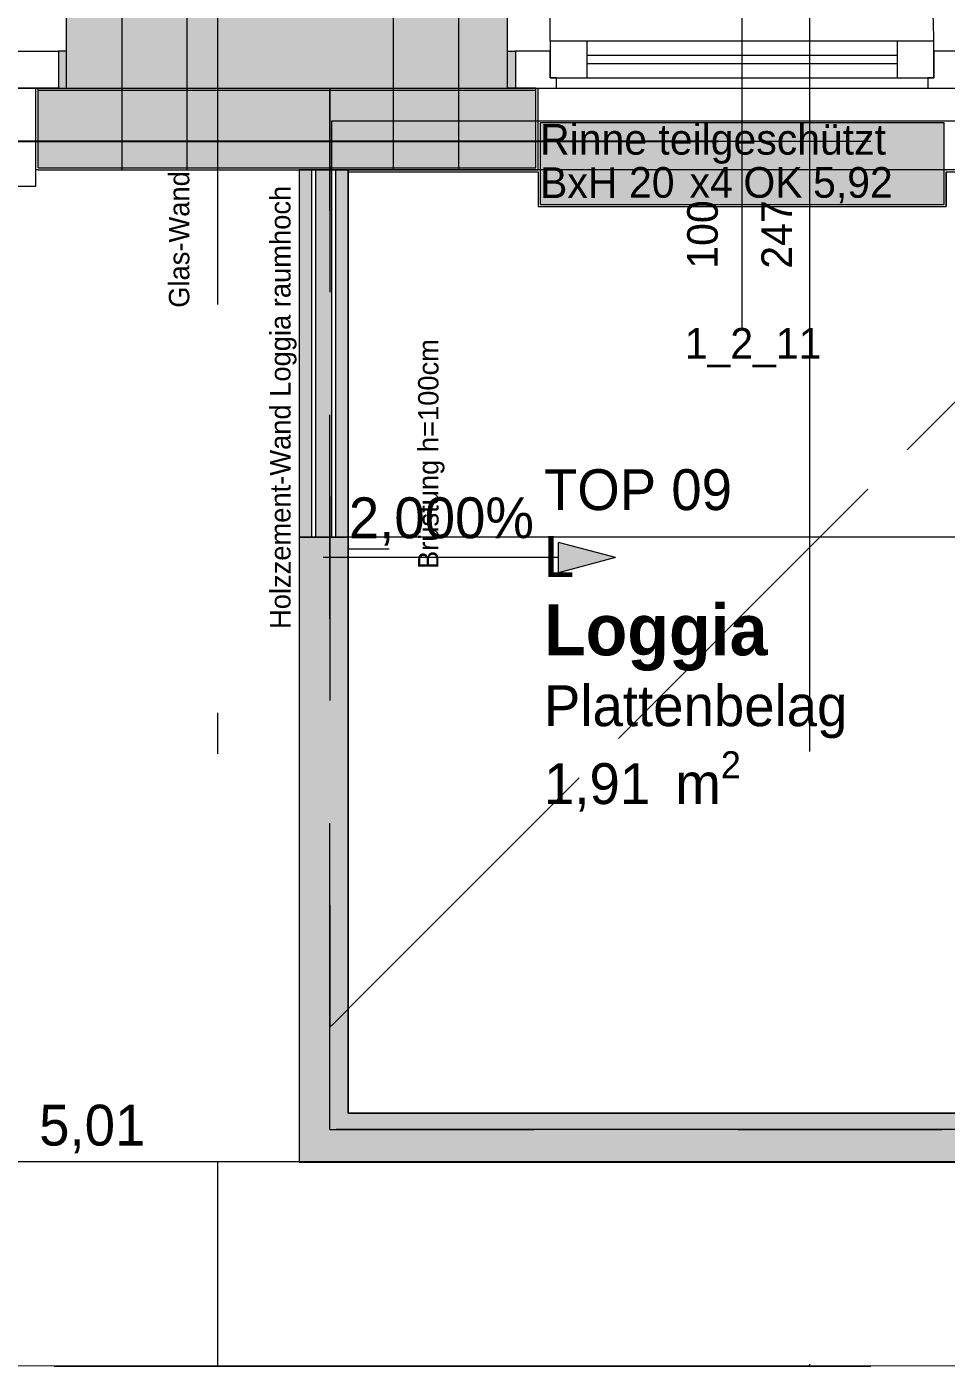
# Model space of a CAD drawing. Header units: metres. Extents: x -4 to 206, y -18 to 45.
# Drawn here: x 2.532 to 4.785, y -18 to -14.72 of the extents above; entities that cross this region are included whole.
import ezdxf

# ---------------------------------------------------------------- set-up
doc = ezdxf.new("R2010")
doc.units = ezdxf.units.M
doc.header["$MEASUREMENT"] = 0
doc.set_wipeout_variables(frame=1)
for name, pattern in [('Achse', [0.004, 0.002, -0.001, 0, -0.001]), ('Baufluchtlinie', [0.013, 0.008, -0.005]), ('Punkt 1_1', [0.075, 0.025, -0.05]), ('Schnittlinie', [0.006, 0.003, -0.0015, 0, -0.0015]), ('UNSICHTBAR', [0.4, 0, -0.4]), ('Untersicht', [0.001, 0.0005, -0.0005]), ('Wipeout_Contour', [1, 0, -1])]:
    doc.linetypes.add(name, pattern=pattern)
for name, color, linetype in [('2._2.Stock PP STG1_4_000 Achsraster', 7, 'Continuous'), ('2._2.Stock PP STG1_4_110 Wand Aussen', 7, 'Continuous'), ('2._2.Stock PP STG1_4_140 Brüstung', 7, 'Continuous'), ('2._2.Stock PP STG1_4_210 Decke', 7, 'Continuous'), ('2._2.Stock PP STG1_4_220 Bodenaufbau - Außen_ Gefälle', 7, 'Continuous'), ('2._2.Stock PP STG1_4_221 Bodenaufbau - Abdichtung', 7, 'Continuous'), ('2._2.Stock PP STG1_4_221 Bodenaufbau - Terrassenbelag', 7, 'Continuous'), ('2._2.Stock PP STG1_4_520 Fixeinbauten', 7, 'Continuous'), ('2._2.Stock PP STG1_4_611 Entwässerung', 7, 'Continuous'), ('2._2.Stock PP STG1_4_810 Raum', 7, 'Continuous'), ('2._2.Stock PP STG1_4_815 Raumbegrenzung', 7, 'Continuous'), ('2._2.Stock PP STG1_4_851 Marker Schnitt', 7, 'Continuous'), ('2._2.Stock PP STG1_4_915 Allgemein Beschriftung.x', 7, 'Continuous'), ('2._2.Stock PP STG1_4_950 Polierplan Bemaßung', 7, 'Continuous'), ('2._2.Stock PP STG1_4_955 Polierplan Beschriftung', 7, 'Continuous'), ('2._2.Stock PP STG1_4_Neubau_140 Geländer transparent', 7, 'Continuous'), ('2._2.Stock PP STG1_4_Neubau_840 Baulinien', 7, 'Continuous')]:
    doc.layers.add(name, color=color, linetype=linetype)
doc.styles.add('ERSTELLTER_STIL_2', font='')
doc.styles.add('ERSTELLTER_STIL_6', font='')
doc.styles.get('ERSTELLTER_STIL_2').set_extended_font_data('Eurostile')
doc.styles.get('ERSTELLTER_STIL_6').set_extended_font_data('Eurostile', bold=True)

msp = doc.modelspace()

# ---------------------------------------------------------------- hatches: boundary and pattern name
at = {"layer": '2._2.Stock PP STG1_4_110 Wand Aussen', "linetype": 'Continuous', "lineweight": 13, "true_color": 0x3f7f02}
msp.add_hatch(color=76, dxfattribs=at).paths.add_polyline_path([(2.63, -14.78), (2.63, -14.87), (3.71, -14.87), (3.71, -14.78), (3.71, -14.69), (2.63, -14.69)])
at = {"layer": '2._2.Stock PP STG1_4_110 Wand Aussen', "linetype": 'Continuous', "lineweight": 13, "true_color": 0xff6400}
for points in [[(2.61, -14.87), (2.63, -14.87), (2.63, -14.78), (2.61, -14.78)], [(3.73, -14.87), (3.73, -14.78), (3.71, -14.78), (3.71, -14.87)], [(3.78, -14.875), (2.56, -14.875), (2.56, -15), (3.78, -15)], [(3.78, -15), (2.56, -15), (2.56, -15.065), (3.78, -15.065)]]:
    msp.add_hatch(color=30, dxfattribs=at).paths.add_polyline_path(points)
at = {"layer": '2._2.Stock PP STG1_4_110 Wand Aussen', "linetype": 'Continuous', "lineweight": 0, "true_color": 0x373737}
msp.add_hatch(color=250, dxfattribs=at).paths.add_polyline_path([(3.78, -14.87), (2.56, -14.87), (2.56, -14.875), (3.78, -14.875)])
at = {"layer": '2._2.Stock PP STG1_4_140 Brüstung', "linetype": 'Continuous', "lineweight": 13, "true_color": 0xff6400}
for points in [[(3.2, -15.07), (3.2, -15.97), (3.23, -15.97), (3.23, -15.07)], [(3.32, -15.97), (3.32, -15.07), (3.29, -15.07), (3.29, -15.97)]]:
    msp.add_hatch(color=30, dxfattribs=at).paths.add_polyline_path(points)
at = {"layer": '2._2.Stock PP STG1_4_140 Brüstung', "linetype": 'Continuous', "lineweight": 13, "true_color": 0xb85600}
msp.add_hatch(color=32, dxfattribs=at).paths.add_polyline_path([(3.24, -15.07), (3.24, -15.97), (3.28, -15.97), (3.28, -15.07)])
at = {"layer": '2._2.Stock PP STG1_4_611 Entwässerung', "linetype": 'Continuous', "lineweight": 13, "true_color": 0x3f7f02}
msp.add_hatch(color=76, dxfattribs=at).paths.add_polyline_path([(3.79, -15.155), (4.78, -15.155), (4.78, -14.955), (3.79, -14.955)])
at = {"layer": '2._2.Stock PP STG1_4_950 Polierplan Bemaßung', "linetype": 'Continuous', "lineweight": 13, "true_color": 0x6c6cff}
msp.add_hatch(color=171, dxfattribs=at).paths.add_polyline_path([(3.975, -16.02), (3.835, -15.9825), (3.835, -16.0575)])

# ---------------------------------------------------------------- linework, layer by layer
at = {"layer": '2._2.Stock PP STG1_4_000 Achsraster', "color": 5, "linetype": 'Achse', "lineweight": 0, "ltscale": 1000}
for p, q in [((3, 3), (3, -18)), ((-1.5, -15), (21, -15)), ((-1.5, -18), (21, -18))]:
    msp.add_line(p, q, dxfattribs=at)
at = {"layer": '2._2.Stock PP STG1_4_110 Wand Aussen', "color": 8, "linetype": 'Continuous', "lineweight": 0, "ltscale": 1000}
msp.add_line((3.815, -14.755), (3.815, -13.815), dxfattribs=at)
at = {"layer": '2._2.Stock PP STG1_4_110 Wand Aussen', "color": 7, "linetype": 'Continuous', "lineweight": 18, "ltscale": 1000}
for p, q in [((2.63, -14.78), (2.63, -14.69)), ((2.63, -14.78), (2.63, -14.69)), ((3.71, -14.78), (3.71, -14.69)), ((3.71, -14.78), (3.71, -14.69)), ((2.63, -14.87), (2.63, -14.78)), ((2.63, -14.87), (2.63, -14.78)), ((2.63, -14.87), (2.63, -14.78)), ((3.71, -14.87), (3.71, -14.78)), ((3.71, -14.87), (3.71, -14.78)), ((3.71, -14.87), (3.71, -14.78)), ((2.63, -14.87), (3.71, -14.87))]:
    msp.add_line(p, q, dxfattribs=at)
at = {"layer": '2._2.Stock PP STG1_4_110 Wand Aussen', "color": 7, "linetype": 'Continuous', "lineweight": 13, "ltscale": 1000}
for p, q in [((4.285, -15.4591), (4.285, -14.69)), ((3.905, -14.755), (3.815, -14.755)), ((3.815, -14.755), (3.815, -14.845)), ((4.665, -14.755), (3.905, -14.755)), ((3.905, -14.845), (3.905, -14.755)), ((4.755, -14.755), (4.665, -14.755)), ((4.665, -14.755), (4.665, -14.845)), ((4.755, -14.845), (4.755, -14.755)), ((2.51, -14.78), (2.61, -14.78)), ((2.61, -14.78), (2.61, -14.87)), ((3.815, -14.78), (3.73, -14.78)), ((3.73, -14.78), (3.73, -14.87)), ((3.815, -14.845), (3.815, -14.78)), ((4.665, -14.79), (3.905, -14.79)), ((4.84, -14.78), (4.755, -14.78)), ((4.755, -14.78), (4.755, -14.845)), ((3.905, -14.81), (4.665, -14.81)), ((3.83, -14.845), (3.815, -14.845)), ((3.815, -14.845), (3.905, -14.845)), ((3.83, -14.87), (3.83, -14.845)), ((3.905, -14.845), (4.665, -14.845)), ((4.665, -14.845), (4.755, -14.845)), ((4.755, -14.845), (4.74, -14.845)), ((4.74, -14.845), (4.74, -14.87)), ((2.61, -14.87), (2.51, -14.87)), ((2.555, -14.875), (2.555, -14.87)), ((2.56, -14.87), (2.555, -14.87)), ((2.56, -14.87), (2.555, -14.87)), ((2.56, -14.87), (2.555, -14.87)), ((2.555, -14.875), (2.555, -14.87)), ((2.555, -15), (2.555, -14.875)), ((2.555, -15), (2.555, -14.875)), ((2.56, -14.87), (2.63, -14.87)), ((2.56, -15.065), (2.56, -14.87)), ((2.56, -14.87), (2.63, -14.87)), ((2.56, -14.87), (2.63, -14.87)), ((2.56, -14.875), (3.78, -14.875)), ((3.78, -14.87), (3.71, -14.87)), ((3.78, -14.87), (3.71, -14.87)), ((3.78, -14.87), (3.71, -14.87)), ((3.73, -14.87), (3.83, -14.87)), ((3.78, -14.87), (3.785, -14.87)), ((3.78, -15.065), (3.78, -14.87)), ((3.78, -14.87), (3.785, -14.87)), ((3.78, -14.87), (3.785, -14.87)), ((3.785, -14.875), (3.785, -14.87)), ((3.785, -14.875), (3.785, -14.87)), ((3.785, -15), (3.785, -14.875)), ((3.785, -15), (3.785, -14.875)), ((3.83, -14.87), (4.74, -14.87)), ((4.74, -14.87), (4.84, -14.87)), ((2.555, -15.065), (2.555, -15)), ((2.555, -15.065), (2.555, -15)), ((3.785, -15.065), (3.785, -15)), ((3.785, -15.065), (3.785, -15)), ((2.555, -15.07), (2.555, -15.065)), ((2.555, -15.07), (2.555, -15.065)), ((2.56, -15.07), (2.555, -15.07)), ((2.555, -15.11), (2.555, -15.07)), ((2.56, -15.065), (3.78, -15.065)), ((3.78, -15.07), (3.785, -15.07)), ((3.785, -15.07), (3.785, -15.065)), ((3.785, -15.07), (3.785, -15.065)), ((4.785, -15.07), (3.785, -15.07)), ((3.785, -15.07), (3.785, -15.07)), ((1.055, -15.11), (2.555, -15.11))]:
    msp.add_line(p, q, dxfattribs=at)
at = {"layer": '2._2.Stock PP STG1_4_110 Wand Aussen', "color": 1, "linetype": 'Baufluchtlinie', "lineweight": 0, "ltscale": 1000}
msp.add_line((2.56, -15), (3.78, -15), dxfattribs=at)
at = {"layer": '2._2.Stock PP STG1_4_110 Wand Aussen', "color": 8, "linetype": 'Punkt 1_1', "lineweight": 13, "ltscale": 1000}
msp.add_line((4.785, -15.07), (3.785, -15.07), dxfattribs=at)
at = {"layer": '2._2.Stock PP STG1_4_110 Wand Aussen', "color": 7, "linetype": 'Continuous', "lineweight": 13, "ltscale": 1000, "flags": 128}
for points in [[(2.61, -14.87), (2.63, -14.87), (2.63, -14.78), (2.61, -14.78)], [(3.73, -14.87), (3.71, -14.87), (3.71, -14.78), (3.73, -14.78)]]:
    msp.add_lwpolyline(points, close=True, dxfattribs=at)
msp.add_lwpolyline([(2.56, -15.07), (3.78, -15.07)], dxfattribs=at)
at = {"layer": '2._2.Stock PP STG1_4_110 Wand Aussen', "color": 8, "linetype": 'Continuous', "lineweight": 0, "ltscale": 1000}
msp.add_arc((3.815, -14.755), 0.94, 0, 90, dxfattribs=at)
at = {"layer": '2._2.Stock PP STG1_4_110 Wand Aussen', "color": 7, "linetype": 'Continuous', "lineweight": 13, "ltscale": 1000}
msp.add_point((4.785, -15.07), dxfattribs=at)
at = {"layer": '2._2.Stock PP STG1_4_140 Brüstung', "color": 7, "linetype": 'Continuous', "lineweight": 18, "ltscale": 1000}
for p, q in [((3.23, -15.07), (3.23, -15.97)), ((3.24, -15.07), (3.24, -15.97)), ((3.28, -15.97), (3.28, -15.07)), ((3.29, -15.97), (3.29, -15.07))]:
    msp.add_line(p, q, dxfattribs=at)
at = {"layer": '2._2.Stock PP STG1_4_140 Brüstung', "color": 7, "linetype": 'Continuous', "lineweight": 18, "ltscale": 1000, "flags": 128}
for points in [[(3.32, -15.07), (3.2, -15.07)], [(3.2, -15.07), (3.2, -15.97)], [(3.32, -15.97), (3.32, -15.07)], [(3.2, -15.97), (3.32, -15.97)]]:
    msp.add_lwpolyline(points, dxfattribs=at)
at = {"layer": '2._2.Stock PP STG1_4_210 Decke', "color": 7, "linetype": 'Continuous', "lineweight": 13, "ltscale": 1000, "true_color": 0xf4f4f4, "flags": 128}
msp.add_lwpolyline([(3.625, -0.13), (0.1305, -0.13), (0.1845, -14.87), (5.505, -14.87), (5.505, -15.84), (13.475, -15.84), (13.475, -14.87), (18.8055, -14.87), (18.8546, -0.13), (15.325, -0.13), (15.325, -0.53), (12.96, -0.53), (12.96, 0.67), (6.02, 0.67), (6.02, -0.53), (3.625, -0.53)], close=True, dxfattribs=at)
msp.add_lwpolyline([(3.625, -0.13), (0.1305, -0.13), (0.1845, -14.87), (5.505, -14.87), (5.505, -15.84), (13.475, -15.84), (13.475, -14.87), (18.8055, -14.87), (18.8546, -0.13), (15.325, -0.13), (15.325, -0.53), (12.96, -0.53), (12.96, 0.67), (6.02, 0.67), (6.02, -0.53), (3.625, -0.53)], close=True, dxfattribs=at)
msp.add_lwpolyline([(3.625, -0.13), (0.1305, -0.13), (0.1845, -14.87), (5.505, -14.87), (5.505, -15.84), (13.475, -15.84), (13.475, -14.87), (18.8055, -14.87), (18.8546, -0.13), (15.325, -0.13), (15.325, -0.53), (12.96, -0.53), (12.96, 0.67), (6.02, 0.67), (6.02, -0.53), (3.625, -0.53)], close=True, dxfattribs=at)
at = {"layer": '2._2.Stock PP STG1_4_221 Bodenaufbau - Abdichtung', "color": 171, "linetype": 'Untersicht', "lineweight": 13, "ltscale": 1000, "true_color": 0x6c6cff, "flags": 128}
msp.add_lwpolyline([(3.275, -14.87), (5.025, -14.87)], dxfattribs=at)
at = {"layer": '2._2.Stock PP STG1_4_221 Bodenaufbau - Terrassenbelag', "color": 7, "linetype": 'Continuous', "lineweight": 18, "ltscale": 1000, "flags": 128}
for points in [[(3.32, -15.075), (3.785, -15.075)], [(3.785, -15.075), (3.785, -15.16)], [(4.7847, -15.075), (4.7847, -15.16)], [(4.785, -15.075), (5.3, -15.075)], [(4.785, -15.16), (4.785, -15.075)], [(3.785, -15.16), (4.785, -15.16)]]:
    msp.add_lwpolyline(points, dxfattribs=at)
at = {"layer": '2._2.Stock PP STG1_4_520 Fixeinbauten', "color": 8, "linetype": 'Untersicht', "lineweight": 0, "ltscale": 1000, "flags": 128}
for points in [[(2.765, -14.69), (2.765, -15.07)], [(2.925, -14.69), (2.925, -15.07)], [(3.43, -14.69), (3.43, -15.07)], [(3.59, -14.69), (3.59, -15.07)], [(2.765, -15.07), (2.7689, -15.07), (2.7803, -15.07), (2.798, -15.07), (2.8203, -15.07), (2.845, -15.07), (2.8697, -15.07), (2.892, -15.07), (2.9097, -15.07), (2.9211, -15.07), (2.925, -15.07)], [(3.43, -15.07), (3.4339, -15.07), (3.4453, -15.07), (3.463, -15.07), (3.4853, -15.07), (3.51, -15.07), (3.5347, -15.07), (3.557, -15.07), (3.5747, -15.07), (3.5861, -15.07), (3.59, -15.07)]]:
    msp.add_lwpolyline(points, dxfattribs=at)
at = {"layer": '2._2.Stock PP STG1_4_611 Entwässerung', "color": 7, "linetype": 'Continuous', "lineweight": 13, "ltscale": 1000, "flags": 128}
msp.add_lwpolyline([(3.79, -15.155), (4.78, -15.155), (4.78, -14.955), (3.79, -14.955)], close=True, dxfattribs=at)
at = {"layer": '2._2.Stock PP STG1_4_950 Polierplan Bemaßung', "color": 171, "linetype": 'Continuous', "lineweight": 13, "ltscale": 1000, "true_color": 0x6c6cff}
for p, q in [((3.835, -16.0575), (3.835, -15.9825)), ((3.975, -16.02), (3.835, -15.9825)), ((3.835, -16.02), (3.775, -16.02)), ((3.975, -16.02), (3.835, -16.0575))]:
    msp.add_line(p, q, dxfattribs=at)
at = {"layer": '2._2.Stock PP STG1_4_950 Polierplan Bemaßung', "color": 1, "linetype": 'Continuous', "lineweight": 13, "ltscale": 1000, "true_color": 0xfb0106}
msp.add_line((0.0546, -17.9982), (14.3864, -18), dxfattribs=at)
at = {"layer": '2._2.Stock PP STG1_4_Neubau_840 Baulinien', "color": 1, "linetype": 'Baufluchtlinie', "lineweight": 25, "ltscale": 1000, "true_color": 0xfb0106, "flags": 128}
msp.add_lwpolyline([(-3.7725, -14.9786), (0, -15), (18.9876, -15.0005), (23.9775, -15.0046)], dxfattribs=at)

# ---------------------------------------------------------------- texts
at = {"layer": '2._2.Stock PP STG1_4_110 Wand Aussen', "color": 7, "linetype": 'Continuous', "lineweight": 13, "char_height": 0.075, "attachment_point": 9, "rotation": 90, "style": 'ERSTELLTER_STIL_2'}
for s, insert in [('\\A1;{\\pqr;\\pt0;\\fEurostile|b0|i0|c0|p0;\\W1.000000;100}', (4.2264, -15.145)), ('\\A1;{\\pqr;\\pt0;\\fEurostile|b0|i0|c0|p0;\\W1.000000;247}', (4.4072, -15.145))]:
    msp.add_mtext(s, dxfattribs=dict(at, insert=insert))
at = {"layer": '2._2.Stock PP STG1_4_110 Wand Aussen', "color": 7, "linetype": 'Continuous', "lineweight": 13, "insert": (4.4792, -15.5543), "char_height": 0.075, "attachment_point": 9, "style": 'ERSTELLTER_STIL_2'}
msp.add_mtext('\\A1;{\\pqr;\\pt0;\\fEurostile|b0|i0|c0|p0;\\W1.000000;1_2_11}', dxfattribs=at)
at = {"layer": '2._2.Stock PP STG1_4_810 Raum', "color": 7, "linetype": 'Continuous', "lineweight": 13, "attachment_point": 1}
for s, insert, char_height, style in [('\\A1;{\\pql;\\pt0;\\fEurostile|b0|i0|c0|p0;\\W1.000000;TOP 09}', (3.7995, -15.8035), 0.1, 'ERSTELLTER_STIL_2'), ('\\A1;{\\pql;\\pt0;\\fEurostile|b0|i0|c0|p0;\\W1.000000;L}', (3.7995, -15.967), 0.1, 'ERSTELLTER_STIL_2'), ('\\A1;{\\pql;\\pt0;\\fEurostile|b1|i0|c0|p0;\\W1.000000;Loggia}', (3.7995, -16.1342), 0.125, 'ERSTELLTER_STIL_6'), ('\\A1;{\\pql;\\pt0;\\fEurostile|b0|i0|c0|p0;\\W1.000000;Plattenbelag}', (3.7995, -16.3326), 0.1, 'ERSTELLTER_STIL_2'), ('\\A1;{\\pql;\\pt0,0.05;\\fEurostile|b0|i0|c0|p0;\\W1.000000;1,91\\fEurostile|b0|i0|c0|p0;\\W1.000000;\\A1{\\H.66x;\\S^  ;}\\fEurostile|b0|i0|c0|p0;\\W1.000000; m\\fEurostile|b0|i0|c0|p0;\\W1.000000;\\A1{\\H.66x;\\S2^  ;}}', (3.7995, -16.4941), 0.1, 'ERSTELLTER_STIL_2')]:
    msp.add_mtext(s, dxfattribs=dict(at, insert=insert, char_height=char_height, style=style))
at = {"layer": '2._2.Stock PP STG1_4_915 Allgemein Beschriftung.x', "color": 8, "linetype": 'Continuous', "lineweight": 13, "insert": (2.8807, -15.408), "char_height": 0.05, "attachment_point": 1, "rotation": 90, "style": 'ERSTELLTER_STIL_2'}
msp.add_mtext('\\A1;{\\pql;\\fEurostile|b0|i0|c0|p0;\\W1.000000;Glas-Wand}', dxfattribs=at)
at = {"layer": '2._2.Stock PP STG1_4_915 Allgemein Beschriftung.x', "color": 1, "linetype": 'Continuous', "lineweight": 0, "insert": (3.5562, -16.0478), "char_height": 0.05, "attachment_point": 7, "rotation": 90, "style": 'ERSTELLTER_STIL_2'}
msp.add_mtext('\\A1;{\\pql;\\fEurostile|b0|i0|c0|p0;\\W1.000000;Brüstung h=100cm}', dxfattribs=at)
at = {"layer": '2._2.Stock PP STG1_4_950 Polierplan Bemaßung', "color": 7, "linetype": 'Continuous', "lineweight": 13, "insert": (2.5628, -17.4783), "char_height": 0.1, "width": 0.306373, "attachment_point": 7, "rotation": 359.9926, "style": 'ERSTELLTER_STIL_2'}
msp.add_mtext('\\A1;{\\pql;\\fEurostile|b0|i0|c0|p0;\\W1.000000;5,01}', dxfattribs=at)
at = {"layer": '2._2.Stock PP STG1_4_955 Polierplan Beschriftung', "color": 7, "linetype": 'Continuous', "lineweight": 13, "char_height": 0.075, "attachment_point": 1, "style": 'ERSTELLTER_STIL_2'}
for s, insert in [('\\A1;{\\pql;\\fEurostile|b0|i0|c0|p0;\\W1.000000;Rinne teilgeschützt\\fEurostile|b0|i0|c0|p0;\\W1.000000;  }', (3.79, -14.9581)), ('\\A1;{\\pql;\\pt0,1;\\fEurostile|b0|i0|c0|p0;\\W1.000000;BxH }', (3.79, -15.0643)), ('\\A1;{\\pql;\\pt0,1;\\fEurostile|b0|i0|c0|p0;\\W1.000000;20\\fEurostile|b0|i0|c0|p0;\\W1.000000;\\A1{\\H.66x;\\S^  ;}\\fEurostile|b0|i0|c0|p0;\\W1.000000;\\fEurostile|b0|i0|c0|p0;\\W1.000000;\\A1{\\H.66x;\\S^  ;}\\fEurostile|b0|i0|c0|p0;\\W1.000000;x\\fEurostile|b0|i0|c0|p0;\\W1.000000;\\fEurostile|b0|i0|c0|p0;\\W1.000000;\\fEurostile|b0|i0|c0|p0;\\W1.000000;\\fEurostile|b0|i0|c0|p0;\\W1.000000;\\fEurostile|b0|i0|c0|p0;\\W1.000000;4\\fEurostile|b0|i0|c0|p0;\\W1.000000;\\A1{\\H.66x;\\S^  ;}\\fEurostile|b0|i0|c0|p0;\\W1.000000;\\fEurostile|b0|i0|c0|p0;\\W1.000000;\\A1{\\H.66x;\\S^  ;}\\fEurostile|b0|i0|c0|p0;\\W1.000000;\\fEurostile|b0|i0|c0|p0;\\W1.000000;\\fEurostile|b0|i0|c0|p0;\\W1.000000;\\fEurostile|b0|i0|c0|p0;\\W1.000000;\\fEurostile|b0|i0|c0|p0;\\W1.000000;\\fEurostile|b0|i0|c0|p0;\\W1.000000;\\fEurostile|b0|i0|c0|p0;\\W1.000000;\\A1{\\H.66x;\\S^  ;}\\fEurostile|b0|i0|c0|p0;\\W1.000000;\\fEurostile|b0|i0|c0|p0;\\W1.000000;\\A1{\\H.66x;\\S^  ;}\\fEurostile|b0|i0|c0|p0;\\W1.000000;\\fEurostile|b0|i0|c0|p0;\\W1.000000;\\fEurostile|b0|i0|c0|p0;\\W1.000000;\\fEurostile|b0|i0|c0|p0;\\W1.000000;\\fEurostile|b0|i0|c0|p0;\\W1.000000;\\fEurostile|b0|i0|c0|p0;\\W1.000000;\\fEurostile|b0|i0|c0|p0;\\W1.000000;\\A1{\\H.66x;\\S^  ;}\\fEurostile|b0|i0|c0|p0;\\W1.000000;\\fEurostile|b0|i0|c0|p0;\\W1.000000;\\A1{\\H.66x;\\S^  ;}\\fEurostile|b0|i0|c0|p0;\\W1.000000;\\fEurostile|b0|i0|c0|p0;\\W1.000000;\\fEurostile|b0|i0|c0|p0;\\W1.000000;\\fEurostile|b0|i0|c0|p0;\\W1.000000;\\fEurostile|b0|i0|c0|p0;\\W1.000000;\\fEurostile|b0|i0|c0|p0;\\W1.000000;\\fEurostile|b0|i0|c0|p0;\\W1.000000;\\A1{\\H.66x;\\S^  ;}\\fEurostile|b0|i0|c0|p0;\\W1.000000;\\fEurostile|b0|i0|c0|p0;\\W1.000000;\\A1{\\H.66x;\\S^  ;}\\fEurostile|b0|i0|c0|p0;\\W1.000000;\\fEurostile|b0|i0|c0|p0;\\W1.000000;\\fEurostile|b0|i0|c0|p0;\\W1.000000;\\fEurostile|b0|i0|c0|p0;\\W1.000000;\\fEurostile|b0|i0|c0|p0;\\W1.000000;\\fEurostile|b0|i0|c0|p0;\\W1.000000;\\fEurostile|b0|i0|c0|p0;\\W1.000000;\\A1{\\H.66x;\\S^  ;}\\fEurostile|b0|i0|c0|p0;\\W1.000000;}', (4.0079, -15.0636)), ('\\A1;{\\pql;\\pt0,1;\\fEurostile|b0|i0|c0|p0;\\W1.000000; OK }', (4.2603, -15.0636)), ('\\A1;{\\pql;\\pt0,1;\\fEurostile|b0|i0|c0|p0;\\W1.000000;5,92\\fEurostile|b0|i0|c0|p0;\\W1.000000;\\A1{\\H.66x;\\S^  ;}\\fEurostile|b0|i0|c0|p0;\\W1.000000;\\fEurostile|b0|i0|c0|p0;\\W1.000000;\\A1{\\H.66x;\\S^  ;}\\fEurostile|b0|i0|c0|p0;\\W1.000000;\\fEurostile|b0|i0|c0|p0;\\W1.000000;\\fEurostile|b0|i0|c0|p0;\\W1.000000;\\fEurostile|b0|i0|c0|p0;\\W1.000000;\\fEurostile|b0|i0|c0|p0;\\W1.000000;\\fEurostile|b0|i0|c0|p0;\\W1.000000;\\fEurostile|b0|i0|c0|p0;\\W1.000000;\\A1{\\H.66x;\\S^  ;}\\fEurostile|b0|i0|c0|p0;\\W1.000000;\\fEurostile|b0|i0|c0|p0;\\W1.000000;\\A1{\\H.66x;\\S^  ;}\\fEurostile|b0|i0|c0|p0;\\W1.000000;\\fEurostile|b0|i0|c0|p0;\\W1.000000;\\fEurostile|b0|i0|c0|p0;\\W1.000000;\\fEurostile|b0|i0|c0|p0;\\W1.000000;\\fEurostile|b0|i0|c0|p0;\\W1.000000;\\fEurostile|b0|i0|c0|p0;\\W1.000000;\\fEurostile|b0|i0|c0|p0;\\W1.000000;\\A1{\\H.66x;\\S^  ;}\\fEurostile|b0|i0|c0|p0;\\W1.000000;\\fEurostile|b0|i0|c0|p0;\\W1.000000;\\A1{\\H.66x;\\S^  ;}\\fEurostile|b0|i0|c0|p0;\\W1.000000;\\fEurostile|b0|i0|c0|p0;\\W1.000000;\\fEurostile|b0|i0|c0|p0;\\W1.000000;\\fEurostile|b0|i0|c0|p0;\\W1.000000;\\fEurostile|b0|i0|c0|p0;\\W1.000000;\\fEurostile|b0|i0|c0|p0;\\W1.000000;\\fEurostile|b0|i0|c0|p0;\\W1.000000;\\A1{\\H.66x;\\S^  ;}\\fEurostile|b0|i0|c0|p0;\\W1.000000;\\fEurostile|b0|i0|c0|p0;\\W1.000000;\\fEurostile|b0|i0|c0|p0;\\W1.000000;\\fEurostile|b0|i0|c0|p0;\\W1.000000;\\fEurostile|b0|i0|c0|p0;\\W1.000000;\\fEurostile|b0|i0|c0|p0;\\W1.000000;\\fEurostile|b0|i0|c0|p0;\\W1.000000;\\fEurostile|b0|i0|c0|p0;\\W1.000000;\\fEurostile|b0|i0|c0|p0;\\W1.000000;\\fEurostile|b0|i0|c0|p0;\\W1.000000;\\fEurostile|b0|i0|c0|p0;\\W1.000000;\\fEurostile|b0|i0|c0|p0;\\W1.000000;\\fEurostile|b0|i0|c0|p0;\\W1.000000;\\fEurostile|b0|i0|c0|p0;\\W1.000000;\\fEurostile|b0|i0|c0|p0;\\W1.000000;\\fEurostile|b0|i0|c0|p0;\\W1.000000;\\fEurostile|b0|i0|c0|p0;\\W1.000000;\\fEurostile|b0|i0|c0|p0;\\W1.000000;\\fEurostile|b0|i0|c0|p0;\\W1.000000;}', (4.4588, -15.0636))]:
    msp.add_mtext(s, dxfattribs=dict(at, insert=insert))

# ---------------------------------------------------------------- wipeouts: each hides what was drawn before it
at = {"color": 254, "linetype": 'Wipeout_Contour', "lineweight": 0, "ltscale": 82.499965}
msp.add_wipeout([(15.665, -17.38), (3.32, -17.38), (3.32, -17.41), (15.665, -17.41)], dxfattribs=at).dxf.layer = '2._2.Stock PP STG1_4_140 Brüstung'
at = {"color": 254, "linetype": 'Wipeout_Contour', "lineweight": 0, "ltscale": 82.899025}
msp.add_wipeout([(15.755, -17.47), (3.23, -17.47), (3.23, -17.5), (15.755, -17.5)], dxfattribs=at).dxf.layer = '2._2.Stock PP STG1_4_140 Brüstung'

# ---------------------------------------------------------------- next in the draw order: linework, layer by layer
at = {"layer": '2._2.Stock PP STG1_4_140 Brüstung', "color": 7, "linetype": 'Continuous', "lineweight": 18, "ltscale": 1000, "flags": 128}
for points in [[(15.665, -17.38), (3.32, -17.38)], [(3.23, -17.5), (15.755, -17.5)]]:
    msp.add_lwpolyline(points, dxfattribs=at)
at = {"layer": '2._2.Stock PP STG1_4_220 Bodenaufbau - Außen_ Gefälle', "color": 7, "linetype": 'Continuous', "lineweight": 13, "ltscale": 1000, "true_color": 0xf4f4f4, "flags": 128}
msp.add_lwpolyline([(3.32, -17.38), (15.665, -17.38), (15.665, -15.07), (13.605, -15.07), (13.605, -15.97), (5.375, -15.97), (5.375, -15.07), (3.32, -15.07)], close=True, dxfattribs=at)
at = {"layer": '2._2.Stock PP STG1_4_815 Raumbegrenzung', "color": 8, "linetype": 'Continuous', "lineweight": 13, "ltscale": 1000}
msp.add_line((3.32, -17.38), (15.665, -17.38), dxfattribs=at)

# ---------------------------------------------------------------- next in the draw order: wipeouts: each hides what was drawn before it
at = {"color": 254, "linetype": 'Wipeout_Contour', "lineweight": 0, "ltscale": 82.598205}
msp.add_wipeout([(15.695, -17.41), (3.29, -17.41), (3.29, -17.42), (15.695, -17.42)], dxfattribs=at).dxf.layer = '2._2.Stock PP STG1_4_140 Brüstung'
at = {"color": 254, "linetype": 'Wipeout_Contour', "lineweight": 0, "ltscale": 82.819971}
msp.add_wipeout([(3.24, -17.47), (15.745, -17.47), (15.745, -17.46), (3.24, -17.46)], dxfattribs=at).dxf.layer = '2._2.Stock PP STG1_4_140 Brüstung'

# ---------------------------------------------------------------- next in the draw order: wipeouts: each hides what was drawn before it
at = {"color": 254, "linetype": 'Wipeout_Contour', "lineweight": 0, "ltscale": 82.694503}
msp.add_wipeout([(15.705, -17.42), (3.28, -17.42), (3.28, -17.46), (15.705, -17.46)], dxfattribs=at).dxf.layer = '2._2.Stock PP STG1_4_140 Brüstung'
at = {"color": 254, "linetype": 'Wipeout_Contour', "lineweight": 0, "ltscale": 53.772214}
msp.add_wipeout([(3.23, -17.47), (3.2, -17.5), (3.23, -17.5)], dxfattribs=at).dxf.layer = '2._2.Stock PP STG1_4_140 Brüstung'

# ---------------------------------------------------------------- next in the draw order: linework, layer by layer
at = {"layer": '2._2.Stock PP STG1_4_210 Decke', "color": 7, "linetype": 'Continuous', "lineweight": 13, "ltscale": 1000, "true_color": 0xf4f4f4, "flags": 128}
msp.add_lwpolyline([(5.425, -14.95), (5.425, -15.92), (13.555, -15.92), (13.555, -14.95), (15.705, -14.95), (15.705, -17.42), (3.28, -17.42), (3.28, -14.95)], close=True, dxfattribs=at)
at = {"layer": '2._2.Stock PP STG1_4_851 Marker Schnitt', "color": 7, "linetype": 'Schnittlinie', "lineweight": 13, "ltscale": 1000}
msp.add_line((4.45, 4.805), (4.45, -18), dxfattribs=at)

# ---------------------------------------------------------------- next in the draw order: wipeouts: each hides what was drawn before it
at = {"color": 254, "linetype": 'Wipeout_Contour', "lineweight": 0, "ltscale": 53.711244}
msp.add_wipeout([(3.23, -17.47), (3.24, -17.47), (3.24, -17.46)], dxfattribs=at).dxf.layer = '2._2.Stock PP STG1_4_140 Brüstung'

# ---------------------------------------------------------------- next in the draw order: wipeouts: each hides what was drawn before it
at = {"color": 254, "linetype": 'Wipeout_Contour', "lineweight": 0, "ltscale": 53.553047}
msp.add_wipeout([(3.32, -17.38), (3.29, -17.41), (3.32, -17.41)], dxfattribs=at).dxf.layer = '2._2.Stock PP STG1_4_140 Brüstung'

# ---------------------------------------------------------------- next in the draw order: wipeouts: each hides what was drawn before it
at = {"color": 254, "linetype": 'Wipeout_Contour', "lineweight": 0, "ltscale": 68.045404}
msp.add_wipeout([(3.32, -17.38), (3.32, -15.97), (3.29, -15.97), (3.29, -17.38)], dxfattribs=at).dxf.layer = '2._2.Stock PP STG1_4_140 Brüstung'
at = {"color": 254, "linetype": 'Wipeout_Contour', "lineweight": 0, "ltscale": 53.589454}
msp.add_wipeout([(3.29, -17.41), (3.28, -17.42), (3.29, -17.42)], dxfattribs=at).dxf.layer = '2._2.Stock PP STG1_4_140 Brüstung'

# ---------------------------------------------------------------- next in the draw order: linework, layer by layer
at = {"layer": '2._2.Stock PP STG1_4_815 Raumbegrenzung', "color": 255, "linetype": 'UNSICHTBAR', "lineweight": 0, "ltscale": 1000, "flags": 128}
msp.add_lwpolyline([(3.32, -15.9987), (5.375, -15.9987), (5.375, -15.97)], dxfattribs=at)
at = {"layer": '2._2.Stock PP STG1_4_815 Raumbegrenzung', "color": 8, "linetype": 'Punkt 1_1', "lineweight": 13, "ltscale": 1000, "flags": 128}
msp.add_lwpolyline([(5.375, -15.97), (3.32, -15.97)], dxfattribs=at)

# ---------------------------------------------------------------- next in the draw order: texts
at = {"layer": '2._2.Stock PP STG1_4_950 Polierplan Bemaßung', "color": 171, "linetype": 'Continuous', "lineweight": 13, "true_color": 0x6c6cff, "insert": (3.775, -15.991), "char_height": 0.1, "attachment_point": 9, "style": 'ERSTELLTER_STIL_2'}
msp.add_mtext('\\A1;{\\pqr;\\fEurostile|b0|i0|c0|p0;\\W1.000000;2,000\\fEurostile|b0|i0|c0|p0;\\W1.000000;%}', dxfattribs=at)

# ---------------------------------------------------------------- next in the draw order: wipeouts: each hides what was drawn before it
at = {"color": 254, "linetype": 'Wipeout_Contour', "lineweight": 0, "ltscale": 53.668472}
msp.add_wipeout([(3.28, -17.42), (3.24, -17.46), (3.28, -17.46)], dxfattribs=at).dxf.layer = '2._2.Stock PP STG1_4_140 Brüstung'

# ---------------------------------------------------------------- next in the draw order: wipeouts: each hides what was drawn before it
at = {"color": 254, "linetype": 'Wipeout_Contour', "lineweight": 0, "ltscale": 68.153704}
msp.add_wipeout([(3.2, -15.97), (3.2, -17.47), (3.23, -17.47), (3.23, -15.97)], dxfattribs=at).dxf.layer = '2._2.Stock PP STG1_4_140 Brüstung'
at = {"color": 254, "linetype": 'Wipeout_Contour', "lineweight": 0, "ltscale": 52.722727}
msp.add_wipeout([(3.29, -17.38), (3.29, -17.41), (3.32, -17.38)], dxfattribs=at).dxf.layer = '2._2.Stock PP STG1_4_140 Brüstung'

# ---------------------------------------------------------------- next in the draw order: linework, layer by layer
at = {"layer": '2._2.Stock PP STG1_4_140 Brüstung', "color": 7, "linetype": 'Continuous', "lineweight": 18, "ltscale": 1000, "flags": 128}
msp.add_lwpolyline([(3.32, -17.38), (3.32, -15.97)], dxfattribs=at)
at = {"layer": '2._2.Stock PP STG1_4_221 Bodenaufbau - Terrassenbelag', "color": 7, "linetype": 'Continuous', "lineweight": 18, "ltscale": 1000, "flags": 128}
for points in [[(3.32, -17.38), (3.32, -15.075)], [(5.3, -17.38), (3.32, -17.38)]]:
    msp.add_lwpolyline(points, dxfattribs=at)
at = {"layer": '2._2.Stock PP STG1_4_815 Raumbegrenzung', "color": 8, "linetype": 'Continuous', "lineweight": 13, "ltscale": 1000}
msp.add_line((3.32, -15.97), (3.32, -17.38), dxfattribs=at)

# ---------------------------------------------------------------- next in the draw order: texts
at = {"layer": '2._2.Stock PP STG1_4_915 Allgemein Beschriftung.x', "color": 1, "linetype": 'Continuous', "lineweight": 0, "insert": (3.1937, -16.1946), "char_height": 0.05, "attachment_point": 7, "rotation": 90, "style": 'ERSTELLTER_STIL_2'}
msp.add_mtext('\\A1;{\\pql;\\fEurostile|b0|i0|c0|p0;\\W1.000000;Holzzement-Wand Loggia raumhoch}', dxfattribs=at)

# ---------------------------------------------------------------- next in the draw order: wipeouts: each hides what was drawn before it
at = {"color": 254, "linetype": 'Wipeout_Contour', "lineweight": 0, "ltscale": 68.088786}
msp.add_wipeout([(3.29, -17.41), (3.29, -15.97), (3.28, -15.97), (3.28, -17.41)], dxfattribs=at).dxf.layer = '2._2.Stock PP STG1_4_140 Brüstung'
at = {"color": 254, "linetype": 'Wipeout_Contour', "lineweight": 0, "ltscale": 52.935127}
msp.add_wipeout([(3.23, -17.47), (3.2, -17.47), (3.2, -17.5)], dxfattribs=at).dxf.layer = '2._2.Stock PP STG1_4_140 Brüstung'

# ---------------------------------------------------------------- next in the draw order: linework, layer by layer
at = {"layer": '2._2.Stock PP STG1_4_140 Brüstung', "color": 7, "linetype": 'Continuous', "lineweight": 18, "ltscale": 1000, "flags": 128}
for points in [[(3.2, -15.97), (3.2, -17.5)], [(3.2, -17.5), (3.23, -17.5)]]:
    msp.add_lwpolyline(points, dxfattribs=at)
at = {"layer": '2._2.Stock PP STG1_4_950 Polierplan Bemaßung', "color": 7, "linetype": 'Continuous', "lineweight": 13, "ltscale": 1000}
msp.add_line((0.3635, -17.4981), (5.3748, -17.4987), dxfattribs=at)

# ---------------------------------------------------------------- next in the draw order: wipeouts: each hides what was drawn before it
at = {"color": 254, "linetype": 'Wipeout_Contour', "lineweight": 0, "ltscale": 68.148966}
msp.add_wipeout([(3.23, -15.97), (3.23, -17.46), (3.24, -17.46), (3.24, -15.97)], dxfattribs=at).dxf.layer = '2._2.Stock PP STG1_4_140 Brüstung'
at = {"color": 254, "linetype": 'Wipeout_Contour', "lineweight": 0, "ltscale": 52.780927}
msp.add_wipeout([(3.28, -17.41), (3.28, -17.42), (3.29, -17.41)], dxfattribs=at).dxf.layer = '2._2.Stock PP STG1_4_140 Brüstung'

# ---------------------------------------------------------------- next in the draw order: wipeouts: each hides what was drawn before it
at = {"color": 254, "linetype": 'Wipeout_Contour', "lineweight": 0, "ltscale": 68.089542}
msp.add_wipeout([(3.28, -17.42), (3.28, -15.97), (3.24, -15.97), (3.24, -17.42)], dxfattribs=at).dxf.layer = '2._2.Stock PP STG1_4_140 Brüstung'
at = {"color": 254, "linetype": 'Wipeout_Contour', "lineweight": 0, "ltscale": 52.898904}
msp.add_wipeout([(3.24, -17.46), (3.23, -17.46), (3.23, -17.47)], dxfattribs=at).dxf.layer = '2._2.Stock PP STG1_4_140 Brüstung'

# ---------------------------------------------------------------- next in the draw order: linework, layer by layer
at = {"layer": '2._2.Stock PP STG1_4_140 Brüstung', "color": 7, "linetype": 'Continuous', "lineweight": 18, "ltscale": 1000, "flags": 128}
for points in [[(3.2, -15.97), (3.23, -15.97)], [(3.23, -15.97), (3.24, -15.97)], [(3.24, -15.97), (3.28, -15.97)], [(3.28, -15.97), (3.29, -15.97)], [(3.29, -15.97), (3.32, -15.97)]]:
    msp.add_lwpolyline(points, dxfattribs=at)
at = {"layer": '2._2.Stock PP STG1_4_221 Bodenaufbau - Abdichtung', "color": 171, "linetype": 'Untersicht', "lineweight": 13, "ltscale": 1000, "true_color": 0x6c6cff, "flags": 128}
for points in [[(3.2748, -14.87), (3.2748, -17.1702)], [(3.275, -17.17), (3.275, -14.87)], [(5.3, -15.145), (3.275, -17.17)], [(3.275, -17.17), (5.3, -15.145)]]:
    msp.add_lwpolyline(points, dxfattribs=at)
at = {"layer": '2._2.Stock PP STG1_4_950 Polierplan Bemaßung', "color": 171, "linetype": 'Continuous', "lineweight": 13, "ltscale": 1000, "true_color": 0x6c6cff}
msp.add_line((3.775, -16.02), (3.2587, -16.02), dxfattribs=at)

# ---------------------------------------------------------------- next in the draw order: wipeouts: each hides what was drawn before it
at = {"color": 254, "linetype": 'Wipeout_Contour', "lineweight": 0, "ltscale": 52.823119}
msp.add_wipeout([(3.24, -17.42), (3.24, -17.46), (3.28, -17.42)], dxfattribs=at).dxf.layer = '2._2.Stock PP STG1_4_140 Brüstung'

# ---------------------------------------------------------------- next in the draw order: hatches: boundary and pattern name
at = {"layer": '2._2.Stock PP STG1_4_Neubau_140 Geländer transparent', "linetype": 'Continuous', "lineweight": 0, "true_color": 0xffffff}
msp.add_hatch(color=7, dxfattribs=at).paths.add_polyline_path([(3.2, -15.97), (3.2, -17.5), (9.435, -17.5), (9.435, -17.38), (3.32, -17.38), (3.32, -15.97)])

# ---------------------------------------------------------------- next in the draw order: linework, layer by layer
at = {"layer": '2._2.Stock PP STG1_4_221 Bodenaufbau - Abdichtung', "color": 171, "linetype": 'Untersicht', "lineweight": 13, "ltscale": 1000, "true_color": 0x6c6cff, "flags": 128}
for points in [[(3.275, -17.42), (3.275, -17.17)], [(7.085, -17.42), (3.275, -17.42)], [(3.275, -17.4202), (7.0852, -17.4202)]]:
    msp.add_lwpolyline(points, dxfattribs=at)
at = {"layer": '2._2.Stock PP STG1_4_Neubau_140 Geländer transparent', "color": 7, "linetype": 'Continuous', "lineweight": 13, "ltscale": 1000, "flags": 128}
msp.add_lwpolyline([(3.2, -15.97), (3.2, -17.5), (9.435, -17.5), (9.435, -17.38), (3.32, -17.38), (3.32, -15.97)], close=True, dxfattribs=at)
msp.add_lwpolyline([(3.2, -15.97), (3.2, -17.5), (9.435, -17.5), (9.435, -17.38), (3.32, -17.38), (3.32, -15.97)], close=True, dxfattribs=at)

doc.saveas('drawing.dxf')
